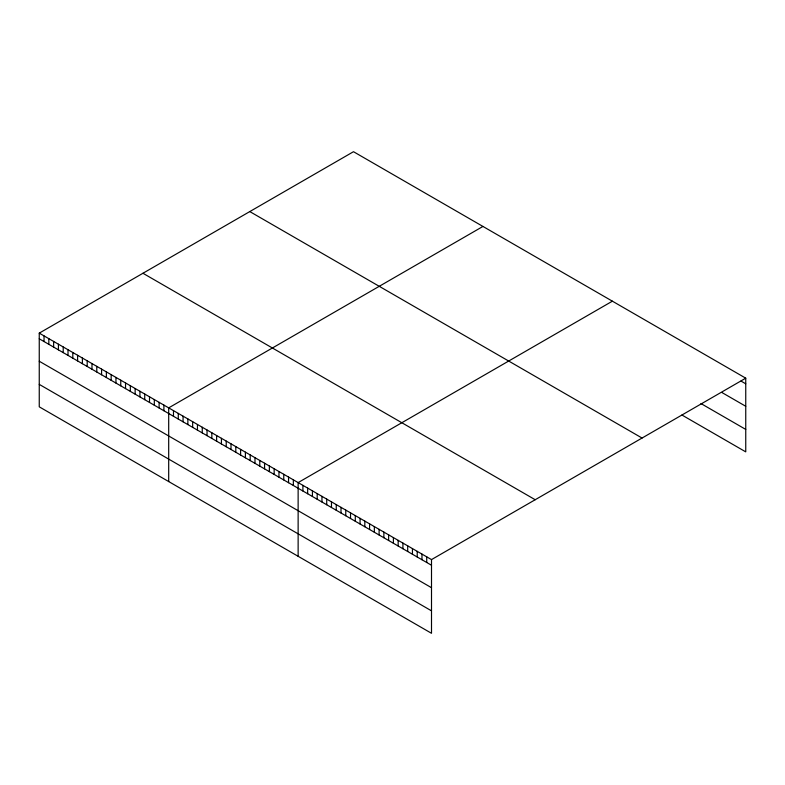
<?xml version="1.0" encoding="UTF-8"?>
<svg xmlns="http://www.w3.org/2000/svg" width="785" height="785" viewBox="0 0 785 785"><rect width="100%" height="100%" fill="white"/><g stroke="black" fill="none" stroke-linecap="round" stroke-linejoin="round"><path stroke-width="1.18" d="M39.25 333.134L431.505 559.597L431.505 633.299L39.25 406.826L39.25 333.134L353.495 151.701L745.75 378.174L745.75 451.866L681.929 415.02M482.942 226.443L168.696 407.866L168.696 481.568M612.388 301.175L298.133 482.598L298.133 556.3M431.505 559.597L745.75 378.174M740.991 381.068L745.75 383.816M721.935 392.529L745.75 406.277M700.976 403.559L745.75 429.415M249.797 211.577L642.052 438.04M142.948 273.259L535.203 499.731M39.25 338.786L431.505 565.249M39.25 361.237L431.505 587.7M39.25 384.375L431.505 610.838M426.736 556.85L426.736 562.502M421.977 554.102L421.977 559.744M417.218 551.345L417.218 556.997M412.449 548.597L412.449 554.249M407.69 545.85L407.69 551.502M402.921 543.102L402.921 548.744M398.162 540.345L398.162 545.997M393.403 537.597L393.403 543.249M388.634 534.85L388.634 540.502M383.875 532.102L383.875 537.745M379.106 529.345L379.106 534.997M374.347 526.598L374.347 532.25M369.578 523.85L369.578 529.502M364.819 521.103L364.819 526.745M360.06 518.345L360.06 523.997M355.291 515.598L355.291 521.25M350.532 512.85L350.532 518.502M345.763 510.103L345.763 515.745M341.004 507.355L341.004 512.997M336.245 504.598L336.245 510.25M331.476 501.85L331.476 507.502M326.717 499.103L326.717 504.745M321.948 496.355L321.948 501.998M317.189 493.598L317.189 499.25M312.43 490.851L312.43 496.503M307.661 488.103L307.661 493.755M302.902 485.356L302.902 490.998M293.345 479.831L293.345 485.483M288.546 477.064L288.546 482.716M283.758 474.297L283.758 479.949M278.96 471.53L278.96 477.182M274.161 468.763L274.161 474.415M269.373 465.996L269.373 471.648M264.574 463.228L264.574 468.871M259.786 460.461L259.786 466.104M254.988 457.694L254.988 463.336M250.199 454.917L250.199 460.569M245.401 452.15L245.401 457.802M240.602 449.383L240.602 455.035M235.814 446.616L235.814 452.268M231.016 443.849L231.016 449.501M226.227 441.082L226.227 446.734M221.429 438.315L221.429 443.967M216.631 435.547L216.631 441.199M211.842 432.78L211.842 438.432M207.044 430.013L207.044 435.655M202.255 427.246L202.255 432.888M197.457 424.479L197.457 430.121M192.668 421.712L192.668 427.354M187.87 418.935L187.87 424.587M183.072 416.168L183.072 421.82M178.283 413.401L178.283 419.053M173.485 410.634L173.485 416.286M163.898 405.099L163.898 410.751M159.11 402.332L159.11 407.984M154.311 399.565L154.311 405.217M149.513 396.798L149.513 402.45M144.725 394.031L144.725 399.673M139.926 391.264L139.926 396.906M135.138 388.497L135.138 394.139M130.339 385.72L130.339 391.372M125.541 382.952L125.541 388.604M120.753 380.185L120.753 385.837M115.954 377.418L115.954 383.07M111.166 374.651L111.166 380.303M106.368 371.884L106.368 377.536M101.579 369.117L101.579 374.769M96.781 366.35L96.781 372.002M91.982 363.583L91.982 369.235M87.194 360.815L87.194 366.467M82.396 358.048L82.396 363.69M77.607 355.281L77.607 360.923M72.809 352.514L72.809 358.156M68.01 349.737L68.01 355.389M63.222 346.97L63.222 352.622M58.424 344.203L58.424 349.855M53.635 341.436L53.635 347.088M48.837 338.669L48.837 344.321M44.048 335.901L44.048 341.553"/></g></svg>
